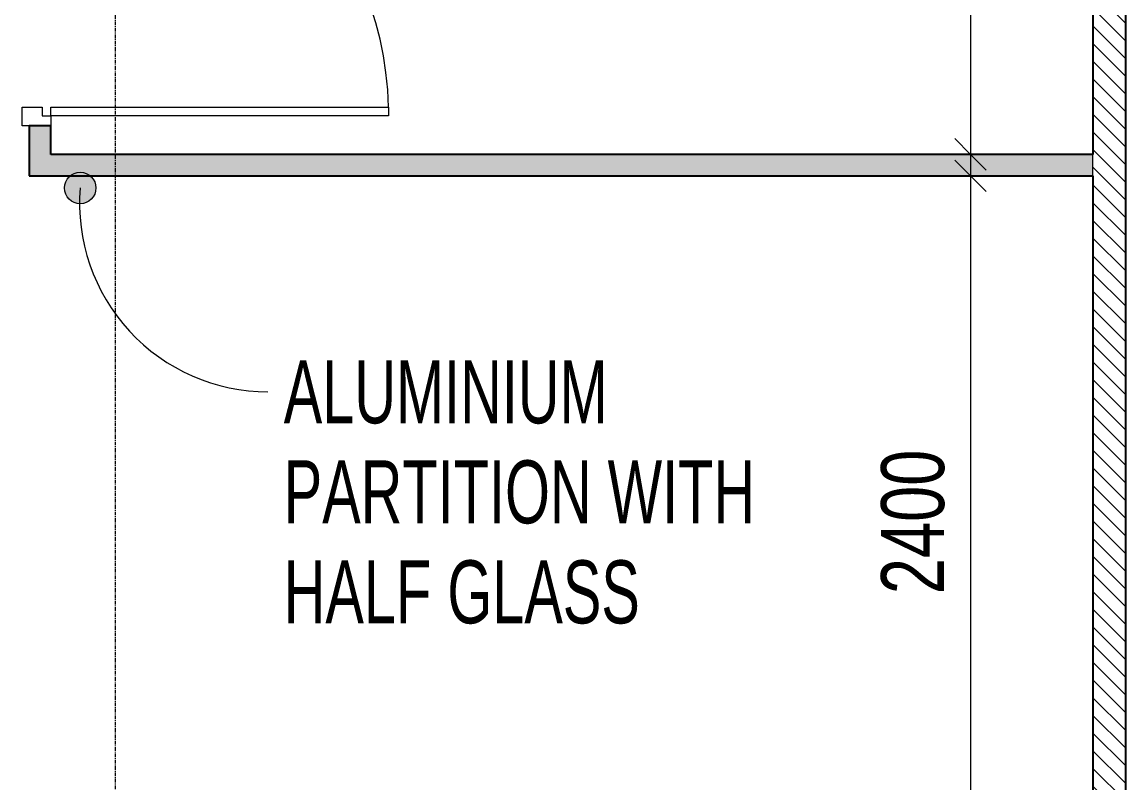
# Model space of a CAD drawing. Header units: millimetres. Extents: x -25222 to 91371, y -63339 to 20835.
# Drawn here: x 37410 to 41265, y -31664 to -29007 of the extents above; entities that cross this region are included whole.
import ezdxf

# ---------------------------------------------------------------- set-up
doc = ezdxf.new("R2010")
doc.units = ezdxf.units.MM
doc.linetypes.add('Grid Line', pattern=[22.225, 12.7, -3.175, 3.175, -3.175])
for name, color, linetype, lineweight in [('A-ANNO-DIMS', 211, 'Continuous', 9), ('A-ANNO-DIMS-110', 211, 'Continuous', 9), ('A-DOOR', 31, 'Continuous', 5), ('A-DOOR-FRAM', 31, 'Continuous', 5), ('A-WALL', 113, 'Continuous', 5), ('A-WALL-PATT', 111, 'Continuous', 25), ('G-ANNO-TEXT', 231, 'Continuous', 9), ('S-GRID', 1, 'Continuous', 9)]:
    doc.layers.add(name, color=color, linetype=linetype, lineweight=lineweight)
doc.styles.add('Swis721 Cn BT', font='swissc.ttf', dxfattribs={"width": 0.8, "height": 220})
doc.styles.add('Swis721 Cn BT_10', font='swissc.ttf', dxfattribs={"width": 0.9, "height": 220})
doc.dimstyles.new('Diagonal_-2_mm_Swiss', dxfattribs={"dimscale": 304.8, "dimtxt": 222.071065, "dimasz": 0.360892, "dimexe": 0.360892, "dimexo": 0.0625, "dimgap": 0.072178, "dimtad": 1, "dimdec": 0, "dimzin": 0, "dimdsep": 46, "dimtxsty": 'Swis721 Cn BT_10', "dimblk1": 'OBLIQUE', "dimblk2": 'OBLIQUE', "dimsah": 1, "dimcen": 0.09, "dimdle": 0.360892, "dimazin": 0, "dimtfac": 1, "dimtdec": 4, "dimtix": 1, "dimtmove": 0, "dimatfit": 3, "dimfxl": 0.541339, "dimfxlon": 1, "dimtvp": 1, "dimtolj": 1, "dimtzin": 0, "dimarcsym": 2})

# ---------------------------------------------------------------- blocks, each defined once
blk = doc.blocks.new('DC_SglFl-W-Int - D _1_25-16892308-4_ FOURTH FLOOR - GA PLAN')
at = {"layer": 'A-DOOR'}
for p, q in [((560, 37.5), (560, 1217.5)), ((560, 1217.5), (590, 1217.5)), ((590, 1217.5), (590, 37.5)), ((590, 37.5), (560, 37.5))]:
    blk.add_line(p, q, dxfattribs=at)
blk.add_arc((590, 37.5), 1180.4, 91.4564, 181.4564, dxfattribs=at)
at = {"layer": 'A-DOOR-FRAM'}
for p, q in [((-625, -62.5), (-625, 37.5)), ((-625, 37.5), (-590, 37.5)), ((-590, 7.5), (-590, 37.5)), ((-590, 7.5), (-560, 7.5)), ((-560, 7.5), (-560, -62.5)), ((560, 7.5), (590, 7.5)), ((560, -62.5), (560, 7.5)), ((590, 37.5), (625, 37.5)), ((590, 7.5), (590, 37.5)), ((625, 37.5), (625, -62.5)), ((-560, -62.5), (-625, -62.5)), ((625, -62.5), (560, -62.5))]:
    blk.add_line(p, q, dxfattribs=at)
blk = doc.blocks.new('DIMBLOCK198-4_ FOURTH FLOOR - GA PLAN')
at = {"layer": 'A-ANNO-DIMS-110', "transparency": 16777216}
for p, q in [((40722.6, -25508.7), (40722.6, -29578.7)), ((40887.6, -25618.7), (40612.6, -25618.7)), ((40722.6, -25618.7), (40887.6, -25618.7)), ((40887.6, -29468.7), (40612.6, -29468.7)), ((40722.6, -29468.7), (40887.6, -29468.7))]:
    blk.add_line(p, q, dxfattribs=at)
at = {"layer": 'A-ANNO-DIMS-110', "lineweight": 18, "transparency": 16777216}
for p, q in [((40722.6, -25618.7), (40667.6, -25563.7)), ((40722.6, -25618.7), (40777.6, -25673.7)), ((40722.6, -29468.7), (40667.6, -29413.7)), ((40722.6, -29468.7), (40777.6, -29523.7))]:
    blk.add_line(p, q, dxfattribs=at)
at = {"layer": 'A-ANNO-DIMS-110', "color": 0, "transparency": 16777216, "insert": (40410.1, -27804.6), "char_height": 220, "width": 626.029, "attachment_point": 1, "rotation": 90, "line_spacing_factor": 0.961347, "style": 'Swis721 Cn BT_10'}
blk.add_mtext('3850', dxfattribs=at)
blk = doc.blocks.new('_Oblique')
at = {"color": 0, "linetype": 'ByBlock', "lineweight": -2}
blk.add_line((-0.5, -0.5), (0.5, 0.5), dxfattribs=at)
blk = doc.blocks.new('DIMBLOCK199-4_ FOURTH FLOOR - GA PLAN')
at = {"layer": 'A-ANNO-DIMS-110', "transparency": 16777216}
for p, q in [((40722.6, -29433.7), (40722.6, -32053.7)), ((40887.6, -29543.7), (40612.6, -29543.7)), ((40722.6, -29543.7), (40887.6, -29543.7)), ((40887.6, -31943.7), (40612.6, -31943.7)), ((40722.6, -31943.7), (40887.6, -31943.7))]:
    blk.add_line(p, q, dxfattribs=at)
at = {"layer": 'A-ANNO-DIMS-110', "lineweight": 18, "transparency": 16777216}
for p, q in [((40722.6, -29543.7), (40667.6, -29488.7)), ((40722.6, -29543.7), (40777.6, -29598.7)), ((40722.6, -31943.7), (40667.6, -31888.7)), ((40722.6, -31943.7), (40777.6, -31998.7))]:
    blk.add_line(p, q, dxfattribs=at)
at = {"layer": 'A-ANNO-DIMS-110', "color": 0, "transparency": 16777216, "insert": (40410.1, -31004.6), "char_height": 220, "width": 626.029, "attachment_point": 1, "rotation": 90, "line_spacing_factor": 0.961347, "style": 'Swis721 Cn BT_10'}
blk.add_mtext('2400', dxfattribs=at)

msp = doc.modelspace()

# ---------------------------------------------------------------- hatches: boundary and pattern name
at = {"layer": 'A-WALL-PATT', "lineweight": 5}
h = msp.add_hatch(dxfattribs=at)
h.set_pattern_fill('FP_1', color=9, style=0, pattern_type=2)
h.set_pattern_definition([(315, (14219.89, -54691.457), (30.869454, 30.869454), [])])
h.paths.add_polyline_path([(41150.1, -46368.7), (41265.1, -46368.7), (41265.1, -25618.7), (41150.1, -25618.7), (41150.1, -46253.7)], flags=0)
h = msp.add_hatch(color=171, dxfattribs=at)
h.paths.add_polyline_path([(37435.1, -29543.7), (37510.1, -29543.7), (37510.1, -29368.7), (37435.1, -29368.7)], flags=0)
h.paths.add_polyline_path([(37435.1, -28118.7), (37510.1, -28118.7), (37510.1, -25988.7), (37435.1, -25988.7), (37435.1, -27828.2)], flags=0)
msp.add_hatch(color=171, dxfattribs=at).paths.add_polyline_path([(37510.1, -29543.7), (41150.1, -29543.7), (41150.1, -29468.7), (37510.1, -29468.7)], flags=0)
at = {"layer": 'G-ANNO-TEXT'}
h = msp.add_hatch(color=130, dxfattribs=at)
edge = h.paths.add_edge_path(flags=0)
edge.add_arc((37613, -29586.1), 55, 0, 360)

# ---------------------------------------------------------------- linework, layer by layer
at = {"layer": 'A-WALL', "lineweight": 25}
for p, q in [((41150.1, -25618.7), (41150.1, -29468.7)), ((41265.1, -32418.7), (41265.1, -25618.7)), ((37435.1, -29368.7), (37435.1, -29543.7)), ((37510.1, -29368.7), (37435.1, -29368.7)), ((37510.1, -29468.7), (37510.1, -29368.7)), ((41150.1, -29468.7), (37510.1, -29468.7)), ((37435.1, -29543.7), (41150.1, -29543.7)), ((41150.1, -29543.7), (41150.1, -31943.7))]:
    msp.add_line(p, q, dxfattribs=at)
at = {"layer": 'A-WALL'}
msp.add_line((41150.1, -29543.7), (41150.1, -29468.7), dxfattribs=at)
at = {"layer": 'G-ANNO-TEXT', "color": 130}
msp.add_circle((37613, -29586.1), 55, dxfattribs=at)
msp.add_arc((38268.9, -29640), 658.1, 175.3036, 270, dxfattribs=at)
at = {"layer": 'S-GRID', "linetype": 'Grid Line'}
msp.add_line((37735.1, 20089.7), (37735.1, -62440.6), dxfattribs=at)

# ---------------------------------------------------------------- block references
at = {"layer": 'A-DOOR', "rotation": 269.9999999999999}
msp.add_blockref('DC_SglFl-W-Int - D _1_25-16892308-4_ FOURTH FLOOR - GA PLAN', (37472.6, -28743.7), dxfattribs=at)

# ---------------------------------------------------------------- texts
at = {"layer": 'G-ANNO-TEXT', "color": 7, "char_height": 220, "attachment_point": 1, "style": 'Swis721 Cn BT'}
for s, insert, width in [('ALUMINIUM ', (38323.9, -30188.1), 1396.86), ('PARTITION WITH ', (38323.9, -30537.4), 1911.864), ('HALF GLASS', (38323.9, -30886.6), 1396.86)]:
    msp.add_mtext(s, dxfattribs=dict(at, insert=insert, width=width))

# ---------------------------------------------------------------- dimensions: what is measured, and where the dimension line sits
at = {"layer": 'A-ANNO-DIMS'}
for base, p1, p2, override, picture, middle in [((40722.6, -29468.7), (40887.6, -25618.7), (40887.6, -29468.7), {"dimpost": '<>', "dimfxl": 3850}, 'DIMBLOCK198-4_ FOURTH FLOOR - GA PLAN', (40587.7, -27543.7)), ((40722.6, -31943.7), (40887.6, -29543.7), (40887.6, -31943.7), {"dimpost": '<>', "dimfxl": 2400}, 'DIMBLOCK199-4_ FOURTH FLOOR - GA PLAN', (40587.5, -30743.7))]:
    dim = msp.add_linear_dim(base=base, p1=p1, p2=p2, angle=90, dimstyle='Diagonal_-2_mm_Swiss', override=override, dxfattribs=at)
    dim.commit()
    dim.dimension.update_dxf_attribs({"geometry": picture, "text_midpoint": middle})

doc.saveas('drawing.dxf')
